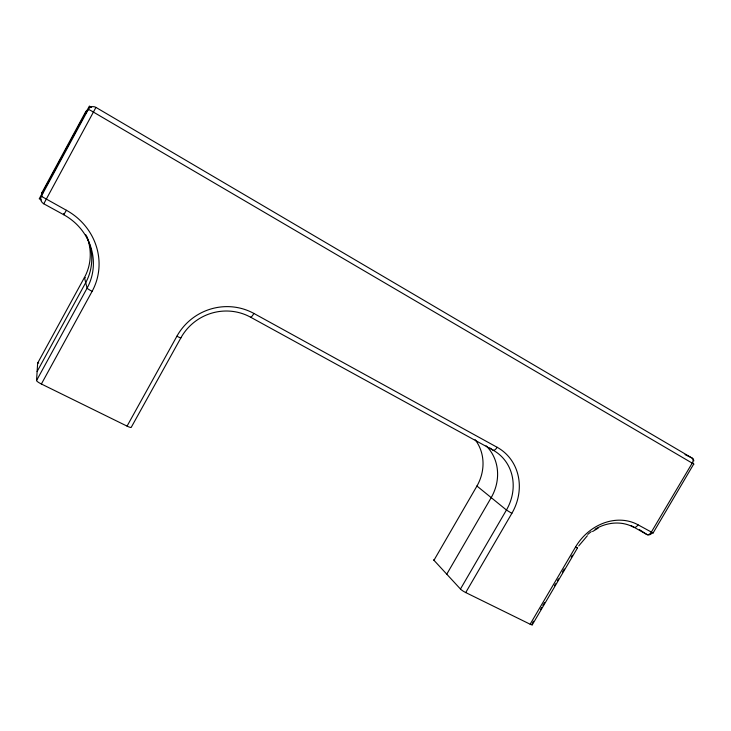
<?xml version="1.0" encoding="UTF-8"?>
<svg xmlns="http://www.w3.org/2000/svg" width="731" height="731" viewBox="0 0 731 731"><rect width="100%" height="100%" fill="white"/><g stroke="black" fill="none" stroke-linecap="round" stroke-linejoin="round"><path stroke-width="1.1" d="M532.25 624.841L577.517 547.885L577.161 547.473M475.132 439.687A43.641 39.739 -50.4 0 1 476.813 486.27L433.949 560.275L460.457 589.031A4.651 0.74 31.2 0 0 465.72 592.558L511.855 513.363A51.59 46.409 -50.4 0 0 497.126 447.281L253.885 313.444A5.099 1.106 -61.3 0 1 250.541 317.172A50.978 49.662 -31.4 0 0 180.922 337.786L131.333 427.169A5.208 0.923 27.9 0 1 127.057 426.118L41.384 384.003A5.446 0.959 27 0 1 36.55 380.549L37.647 363.143L84.44 277.469L85.353 277.698M693.792 460.969A4.459 3.783 -58.7 0 0 692.102 458.063L95.944 107.402L43.778 203.794L63.743 214.74A56.47 53.774 21.8 0 1 87.099 288.142A5.473 0.484 28.3 0 0 92.106 291.349L41.384 384.003M95.944 107.402A5.802 5.473 47.8 0 0 88.341 109.321L85.5 112.071L42.087 192.335L41.402 196.31L66.393 210.272L63.752 214.75L63.551 213.69M37.117 371.512L85.719 282.623A54.277 51.682 22.6 0 0 85.6 234.496M36.55 380.549L87.099 288.142L84.44 277.515A52.248 49.754 23.4 0 0 86.943 236.908M127.057 426.118L176.911 336.205A56.324 54.852 -31.5 0 1 253.885 313.444M446.76 574.173L491.131 497.747A45.13 40.863 -50.4 0 0 486.097 445.791M460.457 589.031L506.446 510.019A46.72 42.051 -50.4 0 0 493.032 450.141L489.797 447.911M465.72 592.558L530.139 624.219L575.525 547.035A48.959 41.758 -52 0 1 638.017 524.794L653.075 533M532.415 623.159L533.575 621.186M540.52 609.371L541.68 607.406M542.831 605.432L544.568 602.481M554.418 585.741L555.569 583.777M557.305 580.825L558.466 578.851M562.523 571.962L564.259 569.01M571.203 557.196L572.364 555.222M43.769 203.785A5.738 5.446 32.5 0 1 41.329 196.228L88.341 109.321L90.745 110.518L693.737 464.021L653.085 533L652.399 532.506M578.696 545.975L587.358 535.722M592.558 531.547L598.177 528.138M577.472 547.894L575.525 547.035M693.856 464.148L693.408 463.966M476.886 485.987L506.446 510.019L511.855 513.363M43.156 192.783L42.179 192.344A5.3 5.035 33.1 0 0 41.95 196.721M685.048 454.618L692.102 458.063A4.468 2.65 -57.1 0 1 692.22 463.089L651.33 532.122A4.423 2.641 -60.6 0 1 646.853 534.489L631.127 525.607M41.238 199.91L39.227 198.814L89.383 106.086L91.348 107.247M250.541 317.172L493.032 450.141A4.688 2.102 -61 0 0 497.126 447.281M86.633 112.885L85.5 112.09A5.355 5.062 47.2 0 1 88.57 109.696M639.387 529.619L646.853 534.489A4.432 3.765 -54.6 0 0 651.933 533.164M693.454 463.089A4.459 3.783 -58.7 0 1 693.28 463.463M587.77 534.425A44.335 37.848 -52 0 1 591.26 531.665M595.016 529.217A44.335 37.848 -52 0 1 633.567 527.206A4.45 2.595 -60.6 0 0 638.017 524.794M531.83 624.137A4.596 0.694 31.7 0 1 530.139 624.219M433.949 560.275A4.322 0.649 30.8 0 1 434.598 559.882M180.922 337.786A5.236 0.466 28.7 0 1 176.911 336.205M37.647 363.143A5.053 0.822 27.2 0 1 38.688 363.079M66.393 210.272A62.409 59.421 21.8 0 1 92.106 291.349"/></g></svg>
